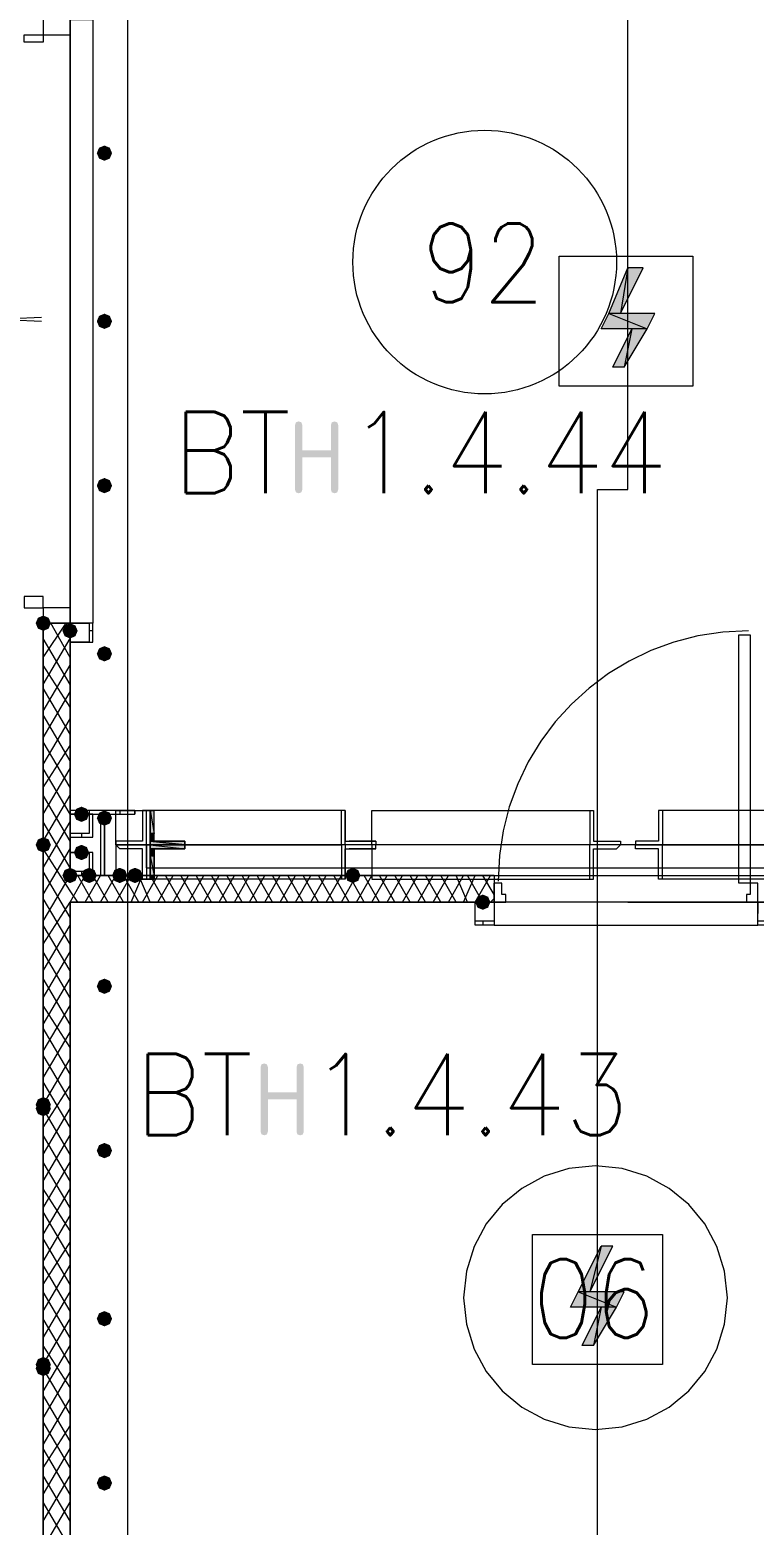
# Model space of a CAD drawing. Header units: millimetres. Extents: x 0 to 420, y 0 to 297.
# Drawn here: x 100.99 to 109.01, y 150.54 to 167.1 of the extents above; entities that cross this region are included whole.
import ezdxf

# ---------------------------------------------------------------- set-up
doc = ezdxf.new("R2010")
doc.units = ezdxf.units.MM
doc.styles.get("Standard").update_dxf_attribs({"font": 'STANDARD'})

msp = doc.modelspace()

# ---------------------------------------------------------------- hatches: boundary and pattern name
for color, points in [(7, [(101.896333, 165.735), (101.871462, 165.675204), (101.811667, 165.650333), (101.751871, 165.675204), (101.727, 165.735), (101.751871, 165.794796), (101.811667, 165.819667), (101.871462, 165.794796)]), (7, [(101.896333, 163.872333), (101.871462, 163.812537), (101.811667, 163.787667), (101.751871, 163.812537), (101.727, 163.872333), (101.751871, 163.932129), (101.811667, 163.957), (101.871462, 163.932129)]), (7, [(103.923042, 162.00702), (103.923042, 162.7236), (103.933033, 162.753366), (103.963281, 162.763288), (103.993047, 162.753366), (104.002969, 162.7236), (104.002969, 162.444685), (104.32102, 162.444685), (104.32102, 162.7236), (104.330942, 162.753366), (104.360707, 162.763288), (104.390748, 162.753366), (104.400946, 162.7236), (104.400946, 162.00702), (104.390748, 161.977255), (104.360707, 161.967333), (104.330942, 161.977255), (104.32102, 162.00702), (104.32102, 162.36531), (104.002969, 162.36531), (104.002969, 162.00702), (103.993047, 161.977255), (103.963281, 161.967333), (103.933033, 161.977255)]), (7, [(101.896333, 162.052), (101.871462, 161.992204), (101.811667, 161.967333), (101.751871, 161.992204), (101.727, 162.052), (101.751871, 162.111796), (101.811667, 162.136667), (101.871462, 162.111796)]), (254, [(101.219, 160.528), (101.194129, 160.468204), (101.134333, 160.443333), (101.074538, 160.468204), (101.049667, 160.528), (101.074537, 160.587796), (101.134333, 160.612667), (101.194129, 160.587796)]), (254, [(101.219, 160.528), (101.194129, 160.468204), (101.134333, 160.443333), (101.074538, 160.468204), (101.049667, 160.528), (101.074537, 160.587796), (101.134333, 160.612667), (101.194129, 160.587796)]), (7, [(101.515333, 160.443333), (101.490463, 160.383537), (101.430667, 160.358667), (101.370871, 160.383537), (101.346, 160.443333), (101.370871, 160.503129), (101.430667, 160.528), (101.490462, 160.503129)]), (7, [(101.896333, 160.189333), (101.871462, 160.129537), (101.811667, 160.104667), (101.751871, 160.129537), (101.727, 160.189333), (101.751871, 160.249129), (101.811667, 160.274), (101.871462, 160.249129)]), (7, [(101.642333, 158.411333), (101.617463, 158.351537), (101.557667, 158.326667), (101.497871, 158.351537), (101.473, 158.411333), (101.497871, 158.471129), (101.557667, 158.496), (101.617462, 158.471129)]), (7, [(101.896333, 158.369), (101.871462, 158.309204), (101.811667, 158.284333), (101.751871, 158.309204), (101.727, 158.369), (101.751871, 158.428796), (101.811667, 158.453667), (101.871462, 158.428796)]), (254, [(101.219, 158.072667), (101.194129, 158.012871), (101.134333, 157.988), (101.074538, 158.012871), (101.049667, 158.072667), (101.074537, 158.132462), (101.134333, 158.157333), (101.194129, 158.132463)]), (254, [(101.219, 158.072667), (101.194129, 158.012871), (101.134333, 157.988), (101.074538, 158.012871), (101.049667, 158.072667), (101.074537, 158.132462), (101.134333, 158.157333), (101.194129, 158.132463)]), (7, [(101.642333, 157.988), (101.617463, 157.928204), (101.557667, 157.903333), (101.497871, 157.928204), (101.473, 157.988), (101.497871, 158.047796), (101.557667, 158.072667), (101.617462, 158.047796)]), (98, [(102.319667, 158.115), (102.700667, 158.115), (102.700667, 158.072667)]), (98, [(102.658333, 158.115), (102.616, 158.115)]), (254, [(101.515333, 157.734), (101.490463, 157.674204), (101.430667, 157.649333), (101.370871, 157.674204), (101.346, 157.734), (101.370871, 157.793796), (101.430667, 157.818667), (101.490462, 157.793796)]), (7, [(101.515333, 157.734), (101.490463, 157.674204), (101.430667, 157.649333), (101.370871, 157.674204), (101.346, 157.734), (101.370871, 157.793796), (101.430667, 157.818667), (101.490462, 157.793796)]), (7, [(101.727, 157.734), (101.702129, 157.674204), (101.642333, 157.649333), (101.582538, 157.674204), (101.557667, 157.734), (101.582537, 157.793796), (101.642333, 157.818667), (101.702129, 157.793796)]), (7, [(102.065667, 157.734), (102.040796, 157.674204), (101.981, 157.649333), (101.921204, 157.674204), (101.896333, 157.734), (101.921204, 157.793796), (101.981, 157.818667), (102.040796, 157.793796)]), (7, [(102.235, 157.734), (102.210129, 157.674204), (102.150333, 157.649333), (102.090538, 157.674204), (102.065667, 157.734), (102.090537, 157.793796), (102.150333, 157.818667), (102.210129, 157.793796)]), (98, [(102.319667, 157.691667), (102.362, 157.691667)]), (254, [(104.648, 157.734), (104.623129, 157.674204), (104.563333, 157.649333), (104.503537, 157.674204), (104.478667, 157.734), (104.503537, 157.793796), (104.563333, 157.818667), (104.623129, 157.793796)]), (7, [(106.087333, 157.437667), (106.062463, 157.377871), (106.002667, 157.353), (105.942871, 157.377871), (105.918, 157.437667), (105.942871, 157.497462), (106.002667, 157.522333), (106.062462, 157.497463)]), (7, [(101.896333, 156.506333), (101.871462, 156.446537), (101.811667, 156.421667), (101.751871, 156.446537), (101.727, 156.506333), (101.751871, 156.566129), (101.811667, 156.591), (101.871462, 156.566129)]), (7, [(103.542042, 154.89502), (103.542042, 155.6116), (103.552033, 155.641366), (103.582281, 155.651288), (103.612046, 155.641366), (103.621968, 155.6116), (103.621968, 155.332685), (103.940019, 155.332685), (103.940019, 155.6116), (103.949941, 155.641366), (103.979707, 155.651288), (104.009748, 155.641366), (104.019946, 155.6116), (104.019946, 154.89502), (104.009748, 154.865255), (103.979707, 154.855333), (103.949941, 154.865255), (103.940019, 154.89502), (103.940019, 155.25331), (103.621968, 155.25331), (103.621968, 154.89502), (103.612046, 154.865255), (103.582281, 154.855333), (103.552033, 154.865255)]), (254, [(101.219, 155.194), (101.194129, 155.134204), (101.134333, 155.109333), (101.074538, 155.134204), (101.049667, 155.194), (101.074537, 155.253796), (101.134333, 155.278667), (101.194129, 155.253796)]), (254, [(101.219, 155.151667), (101.194129, 155.091871), (101.134333, 155.067), (101.074538, 155.091871), (101.049667, 155.151667), (101.074537, 155.211462), (101.134333, 155.236333), (101.194129, 155.211463)]), (7, [(101.896333, 154.686), (101.871462, 154.626204), (101.811667, 154.601333), (101.751871, 154.626204), (101.727, 154.686), (101.751871, 154.745796), (101.811667, 154.770667), (101.871462, 154.745796)]), (7, [(101.896333, 152.823333), (101.871462, 152.763537), (101.811667, 152.738667), (101.751871, 152.763537), (101.727, 152.823333), (101.751871, 152.883129), (101.811667, 152.908), (101.871462, 152.883129)]), (254, [(101.219, 152.315333), (101.194129, 152.255537), (101.134333, 152.230667), (101.074538, 152.255537), (101.049667, 152.315333), (101.074537, 152.375129), (101.134333, 152.4), (101.194129, 152.375129)]), (254, [(101.219, 152.273), (101.194129, 152.213204), (101.134333, 152.188333), (101.074538, 152.213204), (101.049667, 152.273), (101.074537, 152.332796), (101.134333, 152.357667), (101.194129, 152.332796)]), (7, [(101.896333, 151.003), (101.871462, 150.943204), (101.811667, 150.918333), (101.751871, 150.943204), (101.727, 151.003), (101.751871, 151.062796), (101.811667, 151.087667), (101.871462, 151.062796)])]:
    msp.add_hatch(color=color).paths.add_polyline_path(points, flags=0)
h = msp.add_hatch(color=1)
h.paths.add_polyline_path([(107.780668, 164.464999), (107.611335, 164.464999), (107.526668, 163.956999)], flags=0)
h.paths.add_polyline_path([(107.611335, 164.464999), (107.526668, 163.956999), (107.399668, 163.956999)], flags=0)
h = msp.add_hatch(color=1)
h.paths.add_polyline_path([(107.907668, 163.956999), (107.399668, 163.956999), (107.823001, 163.787666)], flags=0)
h.paths.add_polyline_path([(107.399668, 163.956999), (107.823001, 163.787666), (107.315001, 163.787666)], flags=0)
h = msp.add_hatch(color=1)
h.paths.add_polyline_path([(107.823001, 163.787666), (107.653668, 163.787666), (107.569001, 163.364333)], flags=0)
h.paths.add_polyline_path([(107.653668, 163.787666), (107.569001, 163.364333), (107.442001, 163.364333)], flags=0)
h = msp.add_hatch(color=7)
h.paths.add_polyline_path([(101.134333, 160.528), (101.134333, 158.072667)], flags=0)
h.paths.add_polyline_path([(101.134333, 158.072667), (101.134333, 160.528)], flags=0)
h = msp.add_hatch(color=98)
h.paths.add_polyline_path([(102.319667, 158.453667), (102.362, 158.453667)], flags=0)
h.paths.add_polyline_path([(102.362, 158.453667), (102.319667, 158.453667)], flags=0)
h.paths.add_polyline_path([(102.362, 158.453667), (102.319667, 158.453667)], flags=0)
h.paths.add_polyline_path([(102.319667, 158.453667), (102.362, 158.453667)], flags=0)
h.paths.add_polyline_path([(102.362, 158.453667), (102.319667, 158.453667)], flags=0)
h.paths.add_polyline_path([(102.362, 158.453667), (102.319667, 158.453667)], flags=0)
h = msp.add_hatch(color=98)
h.paths.add_polyline_path([(102.362, 158.453667), (102.319667, 158.453667), (102.362, 158.199667)], flags=0)
h.paths.add_polyline_path([(102.319667, 158.453667), (102.362, 158.199667), (102.319667, 158.199667)], flags=0)
h = msp.add_hatch(color=98)
h.paths.add_polyline_path([(102.362, 158.199667), (102.319667, 158.199667), (102.362, 158.157333)], flags=0)
h.paths.add_polyline_path([(102.319667, 158.199667), (102.362, 158.157333), (102.319667, 158.157333)], flags=0)
h = msp.add_hatch(color=7)
h.paths.add_polyline_path([(101.134333, 158.072667), (101.134333, 140.716)], flags=0)
h.paths.add_polyline_path([(101.134333, 140.716), (101.134333, 158.072667)], flags=0)
h = msp.add_hatch(color=98)
h.paths.add_polyline_path([(102.362, 158.157333), (102.319667, 158.157333), (102.362, 158.115)], flags=0)
h.paths.add_polyline_path([(102.319667, 158.157333), (102.362, 158.115), (102.319667, 158.115)], flags=0)
h.paths.add_polyline_path([(102.362, 158.115), (102.319667, 158.115)], flags=0)
h.paths.add_polyline_path([(102.319667, 158.115), (102.362, 158.115)], flags=0)
h.paths.add_polyline_path([(102.362, 158.115), (102.319667, 158.115)], flags=0)
h.paths.add_polyline_path([(102.362, 158.115), (102.319667, 158.115)], flags=0)
h = msp.add_hatch(color=98)
h.paths.add_polyline_path([(102.404333, 158.115), (102.319667, 158.115)], flags=0)
h.paths.add_polyline_path([(102.404333, 158.115), (102.319667, 158.115), (102.362, 158.115)], flags=0)
h = msp.add_hatch(color=98)
h.paths.add_polyline_path([(102.616, 158.115), (102.319667, 158.115)], flags=0)
h.paths.add_polyline_path([(102.616, 158.115), (102.319667, 158.115), (102.404333, 158.115)], flags=0)
h = msp.add_hatch(color=98)
h.paths.add_polyline_path([(102.319667, 158.115), (102.658333, 158.115)], flags=0)
h.paths.add_polyline_path([(102.658333, 158.115), (102.319667, 158.115)], flags=0)
h = msp.add_hatch(color=98)
h.paths.add_polyline_path([(102.700667, 158.115), (102.319667, 158.115)], flags=0)
h.paths.add_polyline_path([(102.700667, 158.115), (102.319667, 158.115)], flags=0)
h.paths.add_polyline_path([(102.319667, 158.115), (102.700667, 158.115)], flags=0)
h.paths.add_polyline_path([(102.700667, 158.115), (102.319667, 158.115)], flags=0)
h.paths.add_polyline_path([(102.700667, 158.115), (102.319667, 158.115)], flags=0)
h.paths.add_polyline_path([(102.319667, 158.115), (102.700667, 158.115)], flags=0)
h.paths.add_polyline_path([(102.700667, 158.115), (102.319667, 158.115)], flags=0)
h.paths.add_polyline_path([(102.700667, 158.115), (102.319667, 158.115), (102.658333, 158.115)], flags=0)
h = msp.add_hatch(color=98)
h.paths.add_polyline_path([(102.700667, 158.072667), (102.319667, 158.072667)], flags=0)
h.paths.add_polyline_path([(102.700667, 158.072667), (102.319667, 158.072667), (102.319667, 158.115)], flags=0)
h = msp.add_hatch(color=98)
h.paths.add_polyline_path([(102.319667, 158.072667), (102.700667, 158.072667)], flags=0)
h.paths.add_polyline_path([(102.319667, 158.072667), (102.700667, 158.072667)], flags=0)
h.paths.add_polyline_path([(102.700667, 158.072667), (102.319667, 158.072667)], flags=0)
h.paths.add_polyline_path([(102.700667, 158.072667), (102.319667, 158.072667)], flags=0)
h.paths.add_polyline_path([(102.319667, 158.072667), (102.700667, 158.072667)], flags=0)
h.paths.add_polyline_path([(102.700667, 158.072667), (102.319667, 158.072667)], flags=0)
h.paths.add_polyline_path([(102.700667, 158.072667), (102.319667, 158.072667)], flags=0)
h = msp.add_hatch(color=98)
h.paths.add_polyline_path([(102.700667, 158.072667), (102.319667, 158.072667), (102.700667, 158.030333)], flags=0)
h.paths.add_polyline_path([(102.319667, 158.072667), (102.700667, 158.030333), (102.319667, 158.030333)], flags=0)
h = msp.add_hatch(color=98)
h.paths.add_polyline_path([(102.658333, 158.030333), (102.319667, 158.030333)], flags=0)
h.paths.add_polyline_path([(102.319667, 158.030333), (102.658333, 158.030333)], flags=0)
h.paths.add_polyline_path([(102.658333, 158.030333), (102.319667, 158.030333)], flags=0)
h.paths.add_polyline_path([(102.658333, 158.030333), (102.319667, 158.030333), (102.700667, 158.030333)], flags=0)
h = msp.add_hatch(color=98)
h.paths.add_polyline_path([(102.404333, 158.030333), (102.319667, 158.030333)], flags=0)
h.paths.add_polyline_path([(102.404333, 158.030333), (102.319667, 158.030333), (102.616, 158.030333)], flags=0)
h = msp.add_hatch(color=98)
h.paths.add_polyline_path([(102.319667, 158.030333), (102.362, 158.030333)], flags=0)
h.paths.add_polyline_path([(102.362, 158.030333), (102.319667, 158.030333)], flags=0)
h.paths.add_polyline_path([(102.362, 158.030333), (102.319667, 158.030333)], flags=0)
h.paths.add_polyline_path([(102.319667, 158.030333), (102.362, 158.030333)], flags=0)
h.paths.add_polyline_path([(102.362, 158.030333), (102.319667, 158.030333)], flags=0)
h.paths.add_polyline_path([(102.362, 158.030333), (102.319667, 158.030333), (102.404333, 158.030333)], flags=0)
h = msp.add_hatch(color=98)
h.paths.add_polyline_path([(102.362, 158.030333), (102.319667, 158.030333), (102.362, 157.988)], flags=0)
h.paths.add_polyline_path([(102.319667, 158.030333), (102.362, 157.988), (102.319667, 157.988)], flags=0)
h = msp.add_hatch(color=98)
h.paths.add_polyline_path([(102.616, 158.115), (102.658333, 158.115)], flags=0)
h.paths.add_polyline_path([(102.658333, 158.115), (102.616, 158.115)], flags=0)
h = msp.add_hatch(color=98)
h.paths.add_polyline_path([(102.616, 158.030333), (102.658333, 158.030333)], flags=0)
h.paths.add_polyline_path([(102.658333, 158.030333), (102.616, 158.030333)], flags=0)
h.paths.add_polyline_path([(102.658333, 158.030333), (102.616, 158.030333)], flags=0)
h = msp.add_hatch(color=98)
h.paths.add_polyline_path([(102.362, 157.988), (102.319667, 157.988), (102.362, 157.945667)], flags=0)
h.paths.add_polyline_path([(102.319667, 157.988), (102.362, 157.945667), (102.319667, 157.945667)], flags=0)
h = msp.add_hatch(color=98)
h.paths.add_polyline_path([(102.362, 157.945667), (102.319667, 157.945667), (102.362, 157.734)], flags=0)
h.paths.add_polyline_path([(102.319667, 157.945667), (102.362, 157.734), (102.319667, 157.734)], flags=0)
h.paths.add_polyline_path([(102.362, 157.734), (102.319667, 157.734)], flags=0)
h.paths.add_polyline_path([(102.319667, 157.734), (102.362, 157.734)], flags=0)
h = msp.add_hatch(color=7)
h.paths.add_polyline_path([(101.430667, 157.734), (106.129667, 157.734)], flags=0)
h.paths.add_polyline_path([(106.129667, 157.734), (101.430667, 157.734)], flags=0)
h = msp.add_hatch(color=98)
h.paths.add_polyline_path([(102.362, 157.734), (102.319667, 157.734), (102.362, 157.691667)], flags=0)
h.paths.add_polyline_path([(102.319667, 157.734), (102.362, 157.691667), (102.319667, 157.691667)], flags=0)
h = msp.add_hatch(color=1)
h.paths.add_polyline_path([(107.442001, 153.627666), (107.315001, 153.627666), (107.188001, 153.119666)], flags=0)
h.paths.add_polyline_path([(107.315001, 153.627666), (107.188001, 153.119666), (107.061001, 153.119666)], flags=0)
h = msp.add_hatch(color=1)
h.paths.add_polyline_path([(107.569001, 153.119666), (107.061001, 153.119666), (107.484335, 152.950333)], flags=0)
h.paths.add_polyline_path([(107.061001, 153.119666), (107.484335, 152.950333), (106.976335, 152.950333)], flags=0)
h = msp.add_hatch(color=1)
h.paths.add_polyline_path([(107.484335, 152.950333), (107.315001, 152.950333), (107.230335, 152.526999)], flags=0)
h.paths.add_polyline_path([(107.315001, 152.950333), (107.230335, 152.526999), (107.103335, 152.526999)], flags=0)

# ---------------------------------------------------------------- linework, layer by layer
at = {"color": 6, "lineweight": 0}
msp.add_lwpolyline([(133.265334, 221.868999), (118.956668, 221.868999), (118.956668, 215.518999), (102.065668, 215.518999), (102.065668, 148.208999), (110.871001, 148.208999)], dxfattribs=at)
at = {"color": 1, "lineweight": 0}
msp.add_lwpolyline([(156.421668, 145.287999), (142.663334, 145.287999), (142.663334, 150.198666), (139.488334, 150.198666), (139.488334, 145.287999), (127.127001, 145.287999), (127.127001, 150.198666), (125.814668, 150.198666), (107.272668, 150.198666), (107.272668, 152.315333), (107.272668, 153.754666), (107.272668, 162.009666), (107.611335, 162.009666), (107.611335, 163.152666), (107.611335, 178.138666)], dxfattribs=at)
at = {"color": 8, "lineweight": 0}
msp.add_lwpolyline([(113.749667, 157.734), (113.749667, 170.053), (101.430667, 170.053), (101.430667, 157.734)], close=True, dxfattribs=at)
at = {"color": 7, "lineweight": 0}
for points in [[(101.430667, 167.216667), (101.134333, 167.216667), (101.134333, 167.047333), (101.430667, 167.047333)], [(101.134333, 166.962667), (100.922667, 166.962667), (100.922667, 167.047333), (101.134333, 167.047333)], [(101.134333, 160.824333), (100.922667, 160.824333), (100.922667, 160.697333), (101.134333, 160.697333)], [(101.430667, 160.697333), (101.134333, 160.697333), (101.134333, 160.528), (101.430667, 160.528)], [(101.134333, 160.528), (101.134333, 158.072667)], [(101.134333, 158.072667), (101.134333, 160.528)], [(101.430667, 160.528), (101.134333, 160.528)], [(101.134333, 158.072667), (101.134333, 160.528)], [(101.134333, 158.072667), (101.134333, 160.528)], [(101.684667, 160.316333), (101.684667, 160.528), (101.430667, 160.528), (101.430667, 160.316333)], [(101.642333, 160.316333), (101.430667, 160.316333), (101.430667, 160.528), (101.642333, 160.528)], [(108.966, 160.401), (108.966, 157.649333), (108.839, 157.649333), (108.839, 160.401)], [(102.150333, 158.453667), (101.430667, 158.453667), (101.430667, 158.411333), (101.769333, 158.411333), (101.769333, 157.734), (101.430667, 157.734), (102.150333, 157.734), (101.811667, 157.734), (101.811667, 158.411333), (102.150333, 158.411333)], [(101.684667, 158.411333), (101.430667, 158.411333), (101.430667, 158.157333), (101.684667, 158.157333)], [(101.642333, 158.411333), (101.642333, 158.199667), (101.430667, 158.199667), (101.430667, 158.411333)], [(104.775, 158.453667), (107.188, 158.453667), (107.188, 158.072667), (104.775, 158.072667)], [(110.405333, 158.453667), (107.992333, 158.453667), (107.992333, 158.072667), (110.405333, 158.072667)], [(101.134333, 158.072667), (101.134333, 140.716)], [(101.134333, 140.716), (101.134333, 158.072667)], [(101.134333, 158.072667), (101.134333, 140.716)], [(101.134333, 158.072667), (101.134333, 140.716)], [(102.277333, 158.072667), (102.277333, 158.030333), (102.277333, 157.818667)], [(104.775, 157.691667), (107.188, 157.691667), (107.188, 158.072667), (104.775, 158.072667)], [(110.405333, 157.691667), (107.992333, 157.691667), (107.992333, 158.072667), (110.405333, 158.072667)], [(101.684667, 157.988), (101.430667, 157.988), (101.430667, 157.734), (101.684667, 157.734)], [(101.642333, 157.988), (101.642333, 157.776333), (101.430667, 157.776333), (101.430667, 157.988)], [(101.430667, 157.734), (106.129667, 157.734)], [(106.129667, 157.734), (101.430667, 157.734)], [(106.129667, 157.734), (101.430667, 157.734)], [(106.129667, 157.734), (101.430667, 157.734)], [(106.256667, 157.437667), (106.256667, 157.522333), (106.214333, 157.522333), (106.214333, 157.649333), (106.129667, 157.649333), (106.129667, 157.437667)], [(106.129667, 157.437667), (106.129667, 157.649333)], [(109.050667, 157.437667), (109.050667, 157.649333), (108.966, 157.649333), (108.966, 157.522333), (108.923667, 157.522333), (108.923667, 157.437667)], [(105.918, 157.437667), (106.129667, 157.437667), (106.129667, 157.226), (105.918, 157.226), (105.918, 157.437667), (106.129667, 157.437667), (106.129667, 157.183667), (105.918, 157.183667)]]:
    msp.add_lwpolyline(points, close=True, dxfattribs=at)
for points in [[(101.430667, 163.872333), (101.430667, 167.216667), (101.557667, 167.216667)], [(101.557667, 167.216667), (101.684667, 167.216667), (101.684667, 163.872333)], [(97.917, 167.0685), (97.933502, 166.741714), (97.981936, 166.424367), (98.060695, 166.118066), (98.168174, 165.824417), (98.302764, 165.545027), (98.462861, 165.281502), (98.646856, 165.03545), (98.853143, 164.808477), (99.080117, 164.602189), (99.326169, 164.418194), (99.589693, 164.258098), (99.869083, 164.123507), (100.162732, 164.016028), (100.469034, 163.937269), (100.786381, 163.888835), (101.113167, 163.872333)], [(106.849335, 164.591999), (108.331001, 164.591999)], [(101.113167, 163.914667), (100.786381, 163.898165), (100.469034, 163.849731), (100.162732, 163.770972), (99.869083, 163.663493), (99.589693, 163.528902), (99.326169, 163.368806), (99.080117, 163.184811), (98.853143, 162.978523), (98.646856, 162.75155), (98.462861, 162.505498), (98.302764, 162.241973), (98.168174, 161.962583), (98.060695, 161.668934), (97.981936, 161.362633), (97.933502, 161.045286), (97.917, 160.7185)], [(101.557667, 160.528), (101.430667, 160.528), (101.430667, 163.872333)], [(101.684667, 163.872333), (101.684667, 160.528), (101.557667, 160.528)], [(101.134333, 158.072667), (101.134333, 160.528), (101.134333, 158.072667), (101.134333, 160.528)], [(101.134333, 160.443333), (101.219, 160.528)], [(101.134333, 160.147), (101.388333, 160.528)], [(101.134333, 160.528), (101.430667, 160.528)], [(101.134333, 160.528), (101.134333, 105.537)], [(101.430667, 160.147), (101.219, 160.528)], [(101.430667, 160.443333), (101.388333, 160.528)], [(101.430667, 157.734), (101.430667, 160.528)], [(101.134333, 159.850667), (101.430667, 160.358667)], [(101.430667, 159.850667), (101.134333, 160.358667)], [(101.684667, 160.443333), (101.642333, 160.443333)], [(108.944833, 160.443333), (108.661325, 160.429018), (108.386006, 160.387), (108.120272, 160.318674), (107.865515, 160.225432), (107.62313, 160.10867), (107.394509, 159.969781), (107.181048, 159.810158), (106.984139, 159.631195), (106.805176, 159.434286), (106.645552, 159.220824), (106.506663, 158.992204), (106.389901, 158.749818), (106.29666, 158.495061), (106.228334, 158.229327), (106.186316, 157.954009), (106.172, 157.6705)], [(101.134333, 159.554333), (101.430667, 160.062333)], [(101.430667, 159.596667), (101.134333, 160.062333)], [(101.430667, 159.300333), (101.134333, 159.808333)], [(101.134333, 159.258), (101.430667, 159.766)], [(101.430667, 159.004), (101.134333, 159.512)], [(101.134333, 158.961667), (101.430667, 159.469667)], [(101.430667, 158.707667), (101.134333, 159.215667)], [(101.134333, 158.707667), (101.430667, 159.173333)], [(101.134333, 158.411333), (101.430667, 158.919333)], [(101.430667, 158.411333), (101.134333, 158.919333)], [(101.134333, 158.115), (101.430667, 158.623)], [(101.430667, 158.115), (101.134333, 158.623)], [(101.430667, 158.453667), (101.430667, 158.411333)], [(101.642333, 158.453667), (101.642333, 158.411333)], [(101.811667, 158.453667), (101.811667, 157.734)], [(102.277333, 158.072667), (102.277333, 158.453667), (102.235, 158.453667), (102.235, 158.157333), (102.235, 158.115), (101.981, 158.115), (101.938667, 158.115), (101.938667, 158.072667), (102.277333, 158.072667), (104.436333, 158.072667), (104.436333, 158.453667), (102.277333, 158.453667)], [(102.319667, 158.072667), (101.938667, 158.072667), (101.938667, 158.453667), (102.319667, 158.453667)], [(101.981, 158.453667), (101.981, 158.411333)], [(102.150333, 158.453667), (102.150333, 158.411333)], [(104.478667, 158.453667), (102.319667, 158.453667)], [(104.478667, 158.072667), (104.478667, 158.453667), (104.478667, 158.157333), (104.478667, 158.115)], [(107.188, 158.453667), (107.230333, 158.453667)], [(107.230333, 158.453667), (107.230333, 158.157333), (107.230333, 158.115), (107.272667, 158.115), (107.484333, 158.115), (107.526667, 158.115), (107.526667, 158.072667)], [(107.95, 158.453667), (107.95, 158.157333), (107.95, 158.115), (107.907667, 158.115), (107.696, 158.115), (107.696, 158.072667)], [(107.992333, 158.453667), (107.95, 158.453667)], [(101.134333, 157.818667), (101.430667, 158.326667)], [(101.430667, 157.818667), (101.134333, 158.326667)], [(101.557667, 158.199667), (101.557667, 158.157333)], [(101.134333, 158.072667), (101.134333, 140.716), (101.134333, 158.072667), (101.134333, 140.716)], [(101.134333, 157.522333), (101.430667, 158.030333)], [(101.430667, 157.564667), (101.134333, 158.030333)], [(102.277333, 158.072667), (102.277333, 157.691667), (102.235, 157.691667), (102.235, 157.734), (102.235, 157.988), (102.235, 158.030333), (101.981, 158.030333), (101.938667, 158.072667), (102.277333, 158.072667), (104.436333, 158.072667), (104.436333, 157.691667), (102.277333, 157.691667)], [(102.319667, 158.072667), (101.938667, 158.072667), (101.938667, 157.691667), (102.319667, 157.691667)], [(112.903, 157.818667), (112.903, 158.072667), (102.277333, 158.072667)], [(104.478667, 158.072667), (102.319667, 158.072667)], [(104.478667, 158.072667), (102.319667, 158.072667)], [(102.658333, 158.115), (102.404333, 158.115)], [(102.658333, 158.030333), (102.404333, 158.030333)], [(104.478667, 158.115), (104.521, 158.115), (104.817333, 158.115), (104.521, 158.115)], [(104.817333, 158.072667), (104.478667, 158.072667)], [(104.478667, 158.072667), (104.478667, 157.691667), (104.478667, 157.734), (104.478667, 157.988), (104.478667, 158.030333)], [(104.817333, 158.072667), (104.478667, 158.072667)], [(104.478667, 158.030333), (104.521, 158.030333), (104.817333, 158.030333), (104.521, 158.030333)], [(104.817333, 158.115), (104.817333, 158.072667)], [(104.817333, 158.030333), (104.817333, 158.072667)], [(107.526667, 158.072667), (107.188, 158.072667)], [(107.526667, 158.072667), (107.188, 158.072667)], [(107.230333, 157.691667), (107.230333, 157.734), (107.230333, 157.988), (107.230333, 158.030333), (107.272667, 158.030333), (107.484333, 158.030333), (107.526667, 158.072667)], [(107.696, 158.072667), (107.992333, 158.072667)], [(107.696, 158.072667), (107.992333, 158.072667)], [(107.95, 157.691667), (107.95, 157.734), (107.95, 157.988), (107.95, 158.030333), (107.907667, 158.030333), (107.696, 158.030333), (107.696, 158.072667)], [(102.277333, 157.861), (102.277333, 157.818667), (112.903, 157.818667)], [(101.430667, 157.268333), (101.134333, 157.776333)], [(101.134333, 157.226), (101.430667, 157.734)], [(101.430667, 157.437667), (101.6, 157.734)], [(106.129667, 157.734), (101.430667, 157.734), (106.129667, 157.734), (101.430667, 157.734)], [(106.129667, 157.734), (101.430667, 157.734)], [(101.684667, 157.437667), (101.515333, 157.734)], [(101.557667, 157.776333), (101.557667, 157.734)], [(101.6, 157.437667), (101.769333, 157.734)], [(101.854, 157.437667), (101.684667, 157.734)], [(101.769333, 157.437667), (101.938667, 157.734)], [(102.023333, 157.437667), (101.854, 157.734)], [(101.938667, 157.437667), (102.108, 157.734)], [(102.192667, 157.437667), (102.023333, 157.734)], [(102.108, 157.437667), (102.235, 157.734)], [(102.319667, 157.437667), (102.192667, 157.734)], [(102.235, 157.437667), (102.404333, 157.734)], [(102.489, 157.437667), (102.319667, 157.734)], [(104.478667, 157.691667), (102.319667, 157.691667)], [(102.404333, 157.437667), (102.573667, 157.734)], [(102.658333, 157.437667), (102.489, 157.734)], [(102.573667, 157.437667), (102.743, 157.734)], [(102.827667, 157.437667), (102.658333, 157.734)], [(102.743, 157.437667), (102.912333, 157.734)], [(102.997, 157.437667), (102.827667, 157.734)], [(102.912333, 157.437667), (103.081667, 157.734)], [(103.166333, 157.437667), (102.997, 157.734)], [(103.081667, 157.437667), (103.251, 157.734)], [(103.335667, 157.437667), (103.166333, 157.734)], [(103.251, 157.437667), (103.420333, 157.734)], [(103.505, 157.437667), (103.335667, 157.734)], [(103.420333, 157.437667), (103.589667, 157.734)], [(103.674333, 157.437667), (103.505, 157.734)], [(103.589667, 157.437667), (103.759, 157.734)], [(103.843667, 157.437667), (103.674333, 157.734)], [(103.759, 157.437667), (103.928333, 157.734)], [(104.013, 157.437667), (103.843667, 157.734)], [(103.928333, 157.437667), (104.097667, 157.734)], [(104.182333, 157.437667), (104.013, 157.734)], [(104.097667, 157.437667), (104.267, 157.734)], [(104.351667, 157.437667), (104.182333, 157.734)], [(104.267, 157.437667), (104.436333, 157.734)], [(104.521, 157.437667), (104.351667, 157.734)], [(104.436333, 157.437667), (104.605667, 157.734)], [(104.690333, 157.437667), (104.521, 157.734)], [(104.605667, 157.437667), (104.775, 157.734)], [(104.859667, 157.437667), (104.690333, 157.734)], [(104.775, 157.437667), (104.944333, 157.734)], [(105.029, 157.437667), (104.859667, 157.734)], [(104.944333, 157.437667), (105.113667, 157.734)], [(105.198333, 157.437667), (105.029, 157.734)], [(105.113667, 157.437667), (105.283, 157.734)], [(105.367667, 157.437667), (105.198333, 157.734)], [(105.283, 157.437667), (105.452333, 157.734)], [(105.537, 157.437667), (105.367667, 157.734)], [(105.452333, 157.437667), (105.621667, 157.734)], [(105.706333, 157.437667), (105.537, 157.734)], [(105.621667, 157.437667), (105.791, 157.734)], [(105.833333, 157.437667), (105.706333, 157.734)], [(105.791, 157.437667), (105.918, 157.734)], [(106.002667, 157.437667), (105.833333, 157.734)], [(105.918, 157.437667), (106.087333, 157.734)], [(106.129667, 157.522333), (106.002667, 157.734)], [(106.129667, 157.734), (106.129667, 157.649333), (106.129667, 157.437667)], [(106.129667, 157.734), (106.129667, 157.649333)], [(107.188, 157.691667), (107.230333, 157.691667)], [(107.992333, 157.691667), (107.95, 157.691667)], [(101.515333, 157.437667), (101.430667, 157.564667)], [(101.430667, 156.972), (101.134333, 157.48)], [(101.134333, 156.972), (101.430667, 157.437667)], [(101.430667, 157.437667), (106.129667, 157.437667)], [(101.430667, 149.013333), (101.430667, 157.437667)], [(106.087333, 157.437667), (106.129667, 157.48)], [(107.611333, 157.437667), (106.129667, 157.437667), (106.129667, 157.310667)], [(107.611333, 157.437667), (109.050667, 157.437667), (109.262333, 157.437667), (109.262333, 157.226), (109.050667, 157.226), (109.050667, 157.437667), (109.304667, 157.437667), (109.304667, 157.183667), (109.050667, 157.183667), (109.050667, 157.437667), (109.050667, 157.310667)], [(101.134333, 156.675667), (101.430667, 157.183667)], [(101.430667, 156.675667), (101.134333, 157.183667)], [(106.002667, 157.226), (106.002667, 157.183667)], [(106.129667, 157.310667), (106.129667, 157.183667), (107.611333, 157.183667)], [(107.611333, 157.183667), (109.050667, 157.183667), (109.050667, 157.310667)], [(101.134333, 156.379333), (101.430667, 156.887333)], [(101.430667, 156.379333), (101.134333, 156.887333)], [(101.134333, 156.083), (101.430667, 156.591)], [(101.430667, 156.083), (101.134333, 156.591)], [(101.134333, 155.786667), (101.430667, 156.294667)], [(101.430667, 155.829), (101.134333, 156.294667)], [(101.430667, 155.532667), (101.134333, 156.040667)], [(101.134333, 155.490333), (101.430667, 155.998333)], [(101.430667, 155.236333), (101.134333, 155.744333)], [(101.134333, 155.194), (101.430667, 155.702)], [(101.430667, 154.94), (101.134333, 155.448)], [(101.134333, 154.94), (101.430667, 155.405667)], [(101.134333, 154.643667), (101.430667, 155.151667)], [(101.430667, 154.643667), (101.134333, 155.151667)], [(101.134333, 154.347333), (101.430667, 154.855333)], [(101.430667, 154.347333), (101.134333, 154.855333)], [(101.134333, 154.051), (101.430667, 154.559)], [(101.430667, 154.051), (101.134333, 154.559)], [(108.712, 153.056167), (108.682328, 153.35051), (108.597228, 153.624662), (108.462572, 153.872749), (108.284232, 154.088899), (108.068083, 154.267238), (107.819996, 154.401894), (107.545844, 154.486995), (107.2515, 154.516667), (106.957156, 154.486995), (106.683004, 154.401894), (106.434917, 154.267238), (106.218768, 154.088899), (106.040428, 153.872749), (105.905772, 153.624662), (105.820672, 153.35051), (105.791, 153.056167)], [(101.134333, 153.754667), (101.430667, 154.262667)], [(101.430667, 153.797), (101.134333, 154.262667)], [(101.430667, 153.500667), (101.134333, 154.008667)], [(101.134333, 153.458333), (101.430667, 153.966333)], [(101.430667, 153.204333), (101.134333, 153.712333)], [(106.553001, 153.754666), (107.992335, 153.754666)], [(101.134333, 153.204333), (101.430667, 153.67)], [(101.134333, 152.908), (101.430667, 153.416)], [(101.430667, 152.908), (101.134333, 153.416)], [(101.134333, 152.611667), (101.430667, 153.119667)], [(101.430667, 152.611667), (101.134333, 153.119667)], [(105.791, 153.056167), (105.820672, 152.761823), (105.905772, 152.487671), (106.040428, 152.239584), (106.218768, 152.023434), (106.434917, 151.845095), (106.683004, 151.710439), (106.957156, 151.625339), (107.2515, 151.595667), (107.545844, 151.625339), (107.819996, 151.710439), (108.068083, 151.845095), (108.284232, 152.023434), (108.462572, 152.239584), (108.597228, 152.487671), (108.682328, 152.761823), (108.712, 153.056167)], [(101.134333, 152.315333), (101.430667, 152.823333)], [(101.430667, 152.315333), (101.134333, 152.823333)], [(101.134333, 152.019), (101.430667, 152.527)], [(101.430667, 152.061333), (101.134333, 152.527)], [(101.430667, 151.765), (101.134333, 152.273)], [(101.134333, 151.722667), (101.430667, 152.230667)], [(101.430667, 151.468667), (101.134333, 151.976667)], [(101.134333, 151.426333), (101.430667, 151.934333)], [(101.430667, 151.172333), (101.134333, 151.680333)], [(101.134333, 151.172333), (101.430667, 151.638)], [(101.134333, 150.876), (101.430667, 151.384)], [(101.430667, 150.876), (101.134333, 151.384)], [(101.134333, 150.579667), (101.430667, 151.087667)], [(101.430667, 150.579667), (101.134333, 151.087667)], [(101.134333, 150.283333), (101.430667, 150.791333)], [(101.430667, 150.283333), (101.134333, 150.791333)]]:
    msp.add_lwpolyline(points, dxfattribs=at)
at = {"color": 1, "lineweight": 0}
for points in [[(108.331001, 163.152666), (106.849335, 163.152666), (106.849335, 164.591999), (108.331001, 164.591999)], [(107.611335, 164.464999), (107.526668, 163.956999), (107.399668, 163.956999)], [(107.780668, 164.464999), (107.611335, 164.464999), (107.526668, 163.956999)], [(107.399668, 163.956999), (107.823001, 163.787666), (107.315001, 163.787666)], [(107.907668, 163.956999), (107.399668, 163.956999), (107.823001, 163.787666)], [(107.653668, 163.787666), (107.569001, 163.364333), (107.442001, 163.364333)], [(107.823001, 163.787666), (107.653668, 163.787666), (107.569001, 163.364333)], [(107.992335, 152.315333), (106.553001, 152.315333), (106.553001, 153.754666), (107.992335, 153.754666)], [(107.315001, 153.627666), (107.188001, 153.119666), (107.061001, 153.119666)], [(107.442001, 153.627666), (107.315001, 153.627666), (107.188001, 153.119666)], [(107.061001, 153.119666), (107.484335, 152.950333), (106.976335, 152.950333)], [(107.569001, 153.119666), (107.061001, 153.119666), (107.484335, 152.950333)], [(107.315001, 152.950333), (107.230335, 152.526999), (107.103335, 152.526999)], [(107.484335, 152.950333), (107.315001, 152.950333), (107.230335, 152.526999)]]:
    msp.add_lwpolyline(points, close=True, dxfattribs=at)
at = {"color": 98, "lineweight": 0}
for points in [[(102.319667, 158.453667), (102.362, 158.453667)], [(102.362, 158.453667), (102.319667, 158.453667)], [(102.362, 158.453667), (102.319667, 158.453667)], [(102.319667, 158.453667), (102.362, 158.453667)], [(102.362, 158.453667), (102.319667, 158.453667)], [(102.362, 158.453667), (102.319667, 158.453667)], [(102.362, 158.453667), (102.319667, 158.453667), (102.362, 158.199667)], [(102.319667, 158.453667), (102.362, 158.199667), (102.319667, 158.199667)], [(102.362, 158.199667), (102.319667, 158.199667), (102.362, 158.157333)], [(102.319667, 158.199667), (102.362, 158.157333), (102.319667, 158.157333)], [(102.362, 158.157333), (102.319667, 158.157333), (102.362, 158.115)], [(102.319667, 158.157333), (102.362, 158.115), (102.319667, 158.115)], [(102.362, 158.115), (102.319667, 158.115)], [(102.319667, 158.115), (102.362, 158.115)], [(102.362, 158.115), (102.319667, 158.115)], [(102.362, 158.115), (102.319667, 158.115)], [(102.404333, 158.115), (102.319667, 158.115)], [(102.404333, 158.115), (102.319667, 158.115), (102.362, 158.115)], [(102.616, 158.115), (102.319667, 158.115)], [(102.616, 158.115), (102.319667, 158.115), (102.404333, 158.115)], [(102.319667, 158.115), (102.658333, 158.115)], [(102.658333, 158.115), (102.319667, 158.115)], [(102.700667, 158.115), (102.319667, 158.115)], [(102.700667, 158.115), (102.319667, 158.115)], [(102.319667, 158.115), (102.700667, 158.115)], [(102.700667, 158.115), (102.319667, 158.115)], [(102.700667, 158.115), (102.319667, 158.115)], [(102.319667, 158.115), (102.700667, 158.115)], [(102.700667, 158.115), (102.319667, 158.115)], [(102.700667, 158.115), (102.319667, 158.115), (102.658333, 158.115)], [(102.700667, 158.072667), (102.319667, 158.072667), (102.319667, 158.115)], [(102.319667, 158.115), (102.700667, 158.115), (102.700667, 158.072667)], [(102.700667, 158.072667), (102.319667, 158.072667)], [(102.319667, 158.072667), (102.700667, 158.072667)], [(102.319667, 158.072667), (102.700667, 158.072667)], [(102.700667, 158.072667), (102.319667, 158.072667)], [(102.700667, 158.072667), (102.319667, 158.072667)], [(102.319667, 158.072667), (102.700667, 158.072667)], [(102.700667, 158.072667), (102.319667, 158.072667)], [(102.700667, 158.072667), (102.319667, 158.072667)], [(102.700667, 158.072667), (102.319667, 158.072667), (102.700667, 158.030333)], [(102.319667, 158.072667), (102.700667, 158.030333), (102.319667, 158.030333)], [(102.658333, 158.030333), (102.319667, 158.030333)], [(102.319667, 158.030333), (102.658333, 158.030333)], [(102.658333, 158.030333), (102.319667, 158.030333)], [(102.658333, 158.030333), (102.319667, 158.030333), (102.700667, 158.030333)], [(102.404333, 158.030333), (102.319667, 158.030333)], [(102.404333, 158.030333), (102.319667, 158.030333), (102.616, 158.030333)], [(102.319667, 158.030333), (102.362, 158.030333)], [(102.362, 158.030333), (102.319667, 158.030333)], [(102.362, 158.030333), (102.319667, 158.030333)], [(102.319667, 158.030333), (102.362, 158.030333)], [(102.362, 158.030333), (102.319667, 158.030333)], [(102.362, 158.030333), (102.319667, 158.030333), (102.404333, 158.030333)], [(102.362, 158.030333), (102.319667, 158.030333), (102.362, 157.988)], [(102.319667, 158.030333), (102.362, 157.988), (102.319667, 157.988)], [(102.658333, 158.115), (102.616, 158.115)], [(102.616, 158.115), (102.658333, 158.115)], [(102.658333, 158.115), (102.616, 158.115)], [(102.616, 158.030333), (102.658333, 158.030333)], [(102.658333, 158.030333), (102.616, 158.030333)], [(102.658333, 158.030333), (102.616, 158.030333)], [(102.362, 157.988), (102.319667, 157.988), (102.362, 157.945667)], [(102.319667, 157.988), (102.362, 157.945667), (102.319667, 157.945667)], [(102.362, 157.945667), (102.319667, 157.945667), (102.362, 157.734)], [(102.319667, 157.945667), (102.362, 157.734), (102.319667, 157.734)], [(102.362, 157.734), (102.319667, 157.734)], [(102.319667, 157.734), (102.362, 157.734)], [(102.362, 157.734), (102.319667, 157.734), (102.362, 157.691667)], [(102.319667, 157.734), (102.362, 157.691667), (102.319667, 157.691667)], [(102.319667, 157.691667), (102.362, 157.691667)]]:
    msp.add_lwpolyline(points, close=True, dxfattribs=at)
for points in [[(102.319667, 158.453667), (102.319667, 158.072667), (102.700667, 158.072667), (102.319667, 158.072667), (102.319667, 157.691667)], [(102.700667, 158.072667), (102.700667, 158.115), (102.658333, 158.115), (102.616, 158.115), (102.404333, 158.115), (102.362, 158.115), (102.362, 158.157333), (102.362, 158.199667), (102.362, 158.453667), (102.319667, 158.453667)], [(102.700667, 158.072667), (102.700667, 158.030333), (102.658333, 158.030333), (102.616, 158.030333), (102.404333, 158.030333), (102.362, 158.030333), (102.362, 157.988), (102.362, 157.945667), (102.362, 157.734), (102.362, 157.691667), (102.319667, 157.691667)]]:
    msp.add_lwpolyline(points, dxfattribs=at)
at = {"color": 152, "lineweight": 0}
msp.add_lwpolyline([(101.430667, 149.013333), (113.749667, 149.013333), (113.749667, 157.437667), (101.430667, 157.437667)], close=True, dxfattribs=at)
at = {"color": 7, "lineweight": 0}
msp.add_circle((106.023833, 164.5285), 1.4605, dxfattribs=at)

# ---------------------------------------------------------------- texts
at = {"color": 7, "attachment_point": 1}
for s, insert, char_height, width in [('92', (105.325337, 164.95603), 0.872032, 1.06581689), ('BT', (102.57367, 162.868902), 0.90157, 1.30226778), ('1.4.44', (104.521002, 162.868902), 0.90157, 3.20558222), ('BT', (102.150337, 155.756907), 0.90157, 1.30226778), ('1.4.43', (104.097668, 155.756907), 0.90157, 3.10540778), ('06', (106.553005, 153.483699), 0.872032, 1.06581689)]:
    msp.add_mtext(s, dxfattribs=dict(at, insert=insert, char_height=char_height, width=width))

doc.saveas('drawing.dxf')
